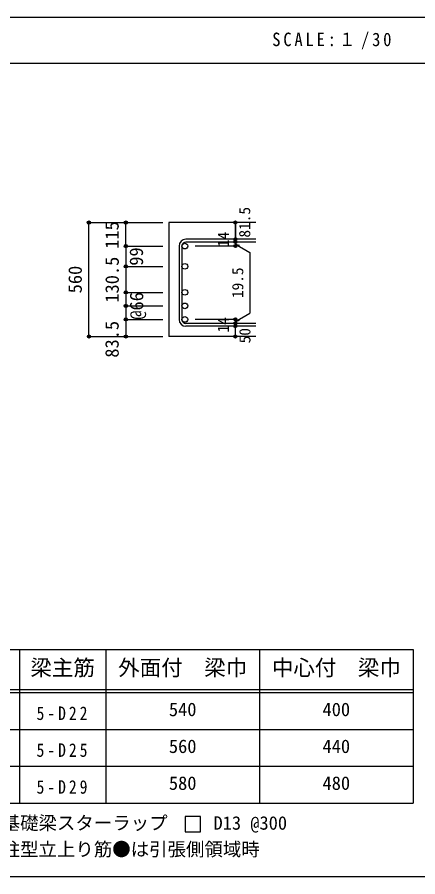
# Model space of a CAD drawing. Units: millimetres at full size, sheet at 1:30, with parts at other scales. Extents: x -5973 to 5954, y -4195 to 4201.
# Drawn here: x 1677 to 3633, y 3 to 4201 of the extents above; entities that cross this region are included whole.
import ezdxf
from ezdxf.enums import TextEntityAlignment as Align

# ---------------------------------------------------------------- set-up
doc = ezdxf.new("R2010")
doc.units = ezdxf.units.MM
doc.header["$LTSCALE"] = 30
doc.header["$PDMODE"] = 32
doc.header["$PDSIZE"] = 15
for name, color, linetype in [('0-1_躯体線', 2, 'Continuous'), ('0-5_基礎梁筋', 7, 'Continuous'), ('0-6_スタラップ筋', 7, 'Continuous'), ('0-D_寸法', 4, 'Continuous'), ('6-7_文字', 7, 'Continuous'), ('6-E_枠', 7, 'Continuous'), ('F-0_枠', 6, 'Continuous')]:
    doc.layers.add(name, color=color, linetype=linetype)
doc.styles.add('ＭＳ ゴシック', font='')
doc.styles.get('ＭＳ ゴシック').set_extended_font_data('MS Gothic')

msp = doc.modelspace()

# ---------------------------------------------------------------- linework, layer by layer
at = {"layer": '0-1_躯体線'}
for p, q in [((2842.44, 3198.3), (2417.44, 3198.3)), ((2417.44, 3198.3), (2417.44, 2641.8)), ((2842.44, 2641.8), (2417.44, 2641.8))]:
    msp.add_line(p, q, dxfattribs=at)
at = {"layer": '0-5_基礎梁筋', "color": 3}
for centre in [(2495.44, 3083.37), (2495.44, 2984.3), (2495.44, 2857.3), (2495.44, 2791.3), (2495.44, 2725.3)]:
    msp.add_circle(centre, 14, dxfattribs=at)
at = {"layer": '0-5_基礎梁筋'}
for p in [(2027.44, 3198.3), (2027.44, 2641.8)]:
    msp.add_point(p, dxfattribs=at)
at = {"layer": '0-6_スタラップ筋'}
for p, q in [((2842.44, 3116.87), (2500.94, 3116.87)), ((2467.44, 3083.37), (2467.44, 2725.3)), ((2481.44, 3083.37), (2481.44, 2725.3)), ((2842.44, 3102.87), (2500.94, 3102.87)), ((2842.44, 2705.8), (2500.94, 2705.8)), ((2842.44, 2691.8), (2500.94, 2691.8))]:
    msp.add_line(p, q, dxfattribs=at)
for centre, radius, start, end in [((2500.94, 3083.37), 33.5, 90, 180), ((2500.94, 3083.37), 19.5, 90, 180), ((2500.94, 2725.3), 33.5, 180, 270), ((2500.94, 2725.3), 19.5, 180, 270)]:
    msp.add_arc(centre, radius, start, end, dxfattribs=at)
at = {"layer": '0-D_寸法'}
for p, q in [((2027.44, 3198.3), (2207.44, 3198.3)), ((2027.44, 3198.3), (2207.44, 3198.3)), ((2027.44, 2641.8), (2027.44, 3198.3)), ((2207.44, 3198.3), (2387.44, 3198.3)), ((2207.44, 3198.3), (2387.44, 3198.3)), ((2207.44, 3083.37), (2207.44, 3198.3)), ((2742.44, 3102.87), (2742.44, 3116.87)), ((2207.44, 3083.37), (2387.44, 3083.37)), ((2207.44, 3083.37), (2207.44, 2984.3)), ((2742.44, 3083.37), (2546.35, 3083.37)), ((2742.44, 3102.87), (2742.44, 3083.37)), ((2742.44, 3093.12), (2761.76, 3087.94)), ((2742.44, 3093.12), (2812.5, 3052.67)), ((2812.5, 3052.67), (2812.5, 2756)), ((2207.44, 2984.3), (2387.44, 2984.3)), ((2207.44, 2984.3), (2387.44, 2984.3)), ((2207.44, 2984.3), (2207.44, 2857.3)), ((2207.44, 2857.3), (2387.44, 2857.3)), ((2207.44, 2857.3), (2387.44, 2857.3)), ((2207.44, 2791.3), (2387.44, 2791.3)), ((2742.44, 2715.55), (2812.5, 2756)), ((2207.44, 2725.3), (2387.44, 2725.3)), ((2742.44, 2725.3), (2546.35, 2725.3)), ((2742.44, 2705.8), (2742.44, 2725.3)), ((2742.44, 2715.55), (2761.76, 2720.73)), ((2742.44, 2691.8), (2742.44, 2705.8)), ((2742.44, 2641.8), (2742.44, 2691.8)), ((2027.44, 2641.8), (2207.44, 2641.8)), ((2207.44, 2641.8), (2387.44, 2641.8))]:
    msp.add_line(p, q, dxfattribs=at)
for points in [[(2742.44, 3198.3), (2742.44, 3116.87), (2742.44, 3198.3)], [(2207.44, 2857.3), (2207.44, 2725.3), (2207.44, 2641.8)]]:
    msp.add_lwpolyline(points, dxfattribs=at)
for centre, radius in [((2027.44, 3198.3), 8), ((2027.44, 3198.3), 7.2), ((2027.44, 3198.3), 6.4), ((2027.44, 3198.3), 5.6), ((2027.44, 3198.3), 4.8), ((2027.44, 3198.3), 4), ((2027.44, 3198.3), 3.2), ((2027.44, 3198.3), 2.4), ((2027.44, 3198.3), 1.6), ((2027.44, 3198.3), 0.8), ((2207.44, 3198.3), 8), ((2207.44, 3198.3), 7.2), ((2207.44, 3198.3), 6.4), ((2207.44, 3198.3), 5.6), ((2207.44, 3198.3), 4.8), ((2207.44, 3198.3), 4), ((2207.44, 3198.3), 3.2), ((2207.44, 3198.3), 2.4), ((2207.44, 3198.3), 1.6), ((2207.44, 3198.3), 0.8), ((2742.44, 3198.3), 4), ((2742.44, 3198.3), 3.6), ((2742.44, 3198.3), 3.2), ((2742.44, 3198.3), 2.8), ((2742.44, 3198.3), 2.4), ((2742.44, 3198.3), 2), ((2742.44, 3198.3), 1.6), ((2742.44, 3198.3), 1.2), ((2742.44, 3198.3), 0.8), ((2742.44, 3198.3), 0.4), ((2742.44, 3116.87), 4), ((2742.44, 3102.87), 4), ((2742.44, 3116.87), 3.6), ((2742.44, 3116.87), 3.2), ((2742.44, 3116.87), 2.8), ((2742.44, 3116.87), 2.4), ((2742.44, 3116.87), 2), ((2742.44, 3116.87), 1.6), ((2742.44, 3116.87), 1.2), ((2742.44, 3116.87), 0.8), ((2742.44, 3116.87), 0.4), ((2207.44, 3083.37), 8), ((2207.44, 3083.37), 7.2), ((2207.44, 3083.37), 6.4), ((2207.44, 3083.37), 5.6), ((2207.44, 3083.37), 4.8), ((2207.44, 3083.37), 4), ((2207.44, 3083.37), 3.2), ((2207.44, 3083.37), 2.4), ((2207.44, 3083.37), 1.6), ((2207.44, 3083.37), 0.8), ((2742.44, 3083.37), 4), ((2742.44, 3102.87), 3.6), ((2742.44, 3083.37), 3.6), ((2742.44, 3102.87), 3.2), ((2742.44, 3083.37), 3.2), ((2742.44, 3102.87), 2.8), ((2742.44, 3083.37), 2.8), ((2742.44, 3102.87), 2.4), ((2742.44, 3083.37), 2.4), ((2742.44, 3102.87), 2), ((2742.44, 3083.37), 2), ((2742.44, 3102.87), 1.6), ((2742.44, 3083.37), 1.6), ((2742.44, 3102.87), 1.2), ((2742.44, 3083.37), 1.2), ((2742.44, 3102.87), 0.8), ((2742.44, 3083.37), 0.8), ((2742.44, 3102.87), 0.4), ((2742.44, 3083.37), 0.4), ((2207.44, 2984.3), 8), ((2207.44, 2984.3), 7.2), ((2207.44, 2984.3), 6.4), ((2207.44, 2984.3), 5.6), ((2207.44, 2984.3), 4.8), ((2207.44, 2984.3), 4), ((2207.44, 2984.3), 3.2), ((2207.44, 2984.3), 2.4), ((2207.44, 2984.3), 1.6), ((2207.44, 2984.3), 0.8), ((2207.44, 2857.3), 8), ((2207.44, 2857.3), 7.2), ((2207.44, 2857.3), 6.4), ((2207.44, 2857.3), 5.6), ((2207.44, 2857.3), 4.8), ((2207.44, 2857.3), 4), ((2207.44, 2857.3), 3.2), ((2207.44, 2857.3), 2.4), ((2207.44, 2857.3), 1.6), ((2207.44, 2857.3), 0.8), ((2207.44, 2791.3), 8), ((2207.44, 2791.3), 7.2), ((2207.44, 2791.3), 6.4), ((2207.44, 2791.3), 5.6), ((2207.44, 2791.3), 4.8), ((2207.44, 2791.3), 4), ((2207.44, 2791.3), 3.2), ((2207.44, 2791.3), 2.4), ((2207.44, 2791.3), 1.6), ((2207.44, 2791.3), 0.8), ((2207.44, 2725.3), 8), ((2207.44, 2725.3), 7.2), ((2207.44, 2725.3), 6.4), ((2207.44, 2725.3), 5.6), ((2207.44, 2725.3), 4.8), ((2207.44, 2725.3), 4), ((2742.44, 2725.3), 4), ((2742.44, 2725.3), 3.6), ((2207.44, 2725.3), 3.2), ((2207.44, 2725.3), 2.4), ((2207.44, 2725.3), 1.6), ((2207.44, 2725.3), 0.8), ((2742.44, 2705.8), 4), ((2742.44, 2691.8), 4), ((2742.44, 2705.8), 3.6), ((2742.44, 2691.8), 3.6), ((2742.44, 2725.3), 3.2), ((2742.44, 2705.8), 3.2), ((2742.44, 2691.8), 3.2), ((2742.44, 2725.3), 2.8), ((2742.44, 2705.8), 2.8), ((2742.44, 2691.8), 2.8), ((2742.44, 2725.3), 2.4), ((2742.44, 2705.8), 2.4), ((2742.44, 2691.8), 2.4), ((2742.44, 2725.3), 2), ((2742.44, 2705.8), 2), ((2742.44, 2691.8), 2), ((2742.44, 2725.3), 1.6), ((2742.44, 2705.8), 1.6), ((2742.44, 2691.8), 1.6), ((2742.44, 2725.3), 1.2), ((2742.44, 2705.8), 1.2), ((2742.44, 2691.8), 1.2), ((2742.44, 2725.3), 0.8), ((2742.44, 2705.8), 0.8), ((2742.44, 2691.8), 0.8), ((2742.44, 2725.3), 0.4), ((2742.44, 2705.8), 0.4), ((2742.44, 2691.8), 0.4), ((2027.44, 2641.8), 7.2), ((2027.44, 2641.8), 6.4), ((2027.44, 2641.8), 5.6), ((2027.44, 2641.8), 4.8), ((2027.44, 2641.8), 4), ((2027.44, 2641.8), 3.2), ((2207.44, 2641.8), 7.2), ((2207.44, 2641.8), 6.4), ((2207.44, 2641.8), 5.6), ((2207.44, 2641.8), 4.8), ((2207.44, 2641.8), 4), ((2207.44, 2641.8), 3.2), ((2742.44, 2641.8), 4), ((2742.44, 2641.8), 3.6), ((2742.44, 2641.8), 3.2), ((2027.44, 2641.8), 2.4), ((2027.44, 2641.8), 1.6), ((2027.44, 2641.8), 0.8), ((2207.44, 2641.8), 2.4), ((2207.44, 2641.8), 1.6), ((2207.44, 2641.8), 0.8), ((2742.44, 2641.8), 2.8), ((2742.44, 2641.8), 2.4), ((2742.44, 2641.8), 2), ((2742.44, 2641.8), 1.6), ((2742.44, 2641.8), 1.2), ((2742.44, 2641.8), 0.8), ((2742.44, 2641.8), 0.4)]:
    msp.add_circle(centre, radius, dxfattribs=at)
at = {"layer": '0-D_寸法', "color": 7}
for p in [(2027.44, 3198.3), (2207.44, 3198.3), (2742.44, 3198.3), (2742.44, 3116.87), (2742.44, 3102.87), (2207.44, 3083.37), (2207.44, 3083.37), (2742.44, 3083.37), (2207.44, 2984.3), (2207.44, 2984.3), (2207.44, 2857.3), (2207.44, 2857.3), (2207.44, 2791.3), (2207.44, 2791.3), (2207.44, 2791.3), (2207.44, 2725.3), (2207.44, 2725.3), (2207.44, 2725.3), (2742.44, 2725.3), (2742.44, 2725.3), (2742.44, 2705.8), (2742.44, 2691.8), (2027.44, 2641.8), (2207.44, 2641.8), (2742.44, 2641.8)]:
    msp.add_point(p, dxfattribs=at)
at = {"layer": '6-7_文字'}
msp.add_lwpolyline([(2497.08, 222.96), (2572.08, 222.96), (2572.08, 297.96), (2497.08, 297.96)], close=True, dxfattribs=at)
at = {"layer": '6-E_枠', "color": 3}
for p, q in [((1447.71, 1112.77), (3610.24, 1112.77)), ((3610.24, 1112.77), (3610.24, 362.77)), ((1447.71, 362.77), (3610.24, 362.77))]:
    msp.add_line(p, q, dxfattribs=at)
at = {"layer": '6-E_枠'}
for p, q in [((1687.71, 1112.77), (1687.71, 362.77)), ((2110.24, 1112.77), (2110.24, 362.77)), ((2860.24, 1112.77), (2860.24, 362.77)), ((1447.71, 917.77), (3610.24, 917.77)), ((1447.71, 902.77), (3610.24, 902.77)), ((1447.71, 722.77), (3610.24, 722.77)), ((1447.71, 542.77), (3610.24, 542.77))]:
    msp.add_line(p, q, dxfattribs=at)
at = {"layer": 'F-0_枠'}
msp.add_line((-5972.88, 4201.15), (5954.1, 4201.15), dxfattribs=at)
at = {"layer": 'F-0_枠', "color": 2}
for p, q in [((-5972.88, 3976.15), (3723.6, 3976.15)), ((3723.6, 2.95), (-5972.88, 2.95))]:
    msp.add_line(p, q, dxfattribs=at)

# ---------------------------------------------------------------- texts
at = {"layer": '0-D_寸法', "style": 'ＭＳ ゴシック'}
for s, height, p in [('81.5', 54.99, (2831.33, 3124.71)), ('115', 65.98, (2192.44, 3069.95)), ('14', 54.99, (2727.21, 3078.2)), ('99', 65.98, (2311.26, 2987.4)), ('130.5', 65.98, (2192.83, 2807.01)), ('560', 65.98, (2012.44, 2852.55)), ('19.5', 54.99, (2797.5, 2829.33)), ('@66', 65.98, (2312.44, 2723.8)), ('14', 54.99, (2727.18, 2661.12)), ('83.5', 65.98, (2192.44, 2538.3)), ('50', 54.99, (2832.44, 2608.3))]:
    msp.add_text(s, height=height, rotation=90, dxfattribs=at).set_placement(p, align=Align.BOTTOM_LEFT)
at = {"layer": '6-7_文字', "color": 2, "style": 'ＭＳ ゴシック'}
for s, p in [('梁主筋', (1741.48, 962.77)), ('外面付\u3000梁巾', (2170.24, 962.77)), ('中心付\u3000梁巾', (2920.24, 962.77))]:
    msp.add_text(s, height=76.98, dxfattribs=at).set_placement(p, align=Align.BOTTOM_LEFT)
at = {"layer": '6-7_文字', "style": 'ＭＳ ゴシック'}
for s, p in [('540', (2417.74, 767.77)), ('400', (3167.74, 767.77)), ('560', (2417.74, 587.77)), ('440', (3167.74, 587.77)), ('580', (2417.74, 407.77)), ('480', (3167.74, 407.77)), ('※ 基礎梁スターラップ     D13 @300', (1466.27, 213.19)), ('※ 柱型立上り筋●は引張側領域時', (1466.27, 84.68))]:
    msp.add_text(s, height=65.98, dxfattribs=at).set_placement(p, align=Align.BOTTOM_LEFT)
at = {"layer": '6-7_文字', "color": 2, "insert": (2922.26, 4043.65), "char_height": 65.98, "attachment_point": 7, "style": 'ＭＳ ゴシック'}
msp.add_mtext('\\T1.34;\\W0.9;SCALE:１/30', dxfattribs=at)
at = {"layer": '6-7_文字', "char_height": 65.98, "attachment_point": 7, "style": 'ＭＳ ゴシック'}
for s, insert in [('\\T1.38;\\W0.85;5-D22', (1771.48, 767.77)), ('\\T1.38;\\W0.85;5-D25', (1771.48, 587.77)), ('\\T1.38;\\W0.85;5-D29', (1771.48, 407.77))]:
    msp.add_mtext(s, dxfattribs=dict(at, insert=insert))

doc.saveas('drawing.dxf')
